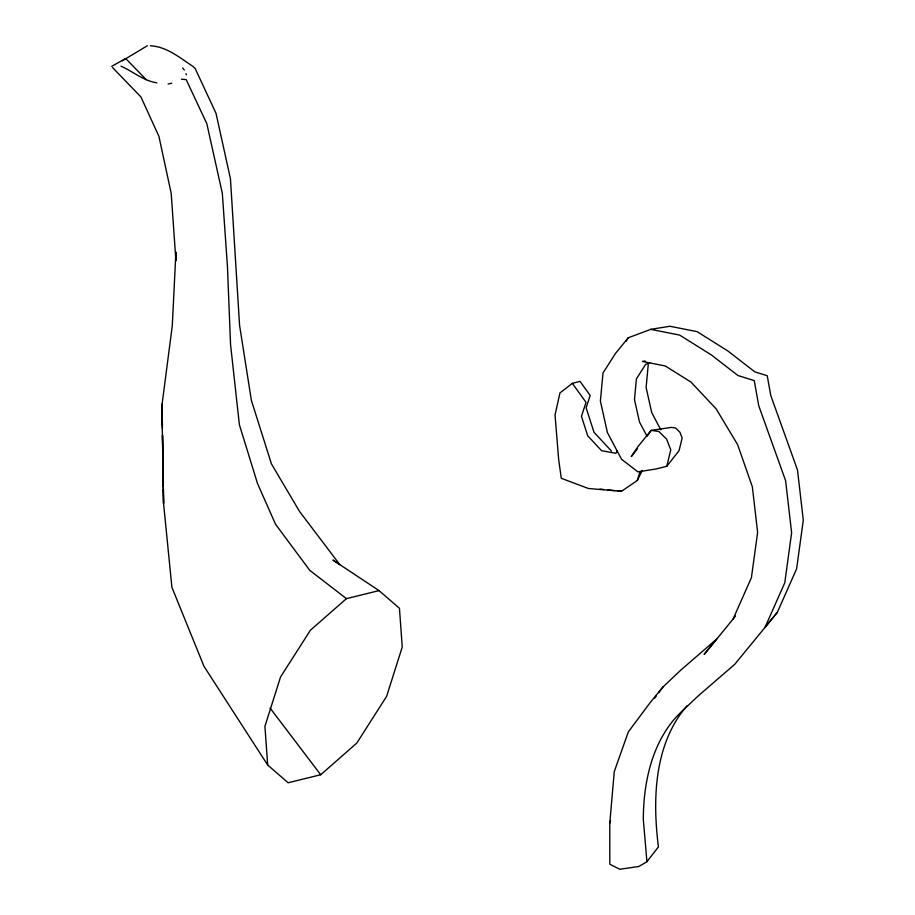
<?xml version="1.0" encoding="UTF-8"?>
<svg xmlns="http://www.w3.org/2000/svg" width="915" height="915" viewBox="0 0 915 915"><rect width="100%" height="100%" fill="white"/><g stroke="black" fill="none" stroke-linecap="round" stroke-linejoin="round"><path stroke-width="1.37" d="M687.096 705.659C654.076 743.918 652.384 799.092 658.434 846.901L646.939 861.724L638.784 866.505L619.81 869.25L609.813 864.263L609.79 823.203L614.262 771.677L628.285 731.954L650.348 702.343L662.918 687.016L681.115 669.837L716.811 638.967L704.161 654.385L735.557 616.047M648.243 364.628L646.116 387.525L651.72 412.619L660.859 429.867M646.939 861.724L643.314 819.383A263.84 152.325 60 0 1 681.252 711.939L698.557 695.606L734.802 664.267L777.361 612.307L796.622 568.81L803.29 520.189L797.503 470.024L770.773 395.509L767.216 375.71L754.818 371.867L727.734 350.88L697.116 331.665L669.952 326.266L650.748 329.343L628.25 337.772L615.463 353.465L603.008 373L600.389 401.102L607.423 432.612L621.571 459.296L637.904 471.854L655.872 469.006L666.772 466.318L670.764 449.848L666.635 439.2L658.857 431.48L651.125 430.37L637.869 446.737L631.293 456.585L637.446 448.727M611.449 451.004L594.007 432.292L586.126 407.804L590.175 395.452L580.03 381.372L572.332 383.339L559.946 392.958L555.039 414.964L558.653 459.376L561.284 478.293L588.402 488.496L621.525 491.298L637.332 480.455L640.123 471.362M609.79 823.203L610.625 820.549M733.121 618.975L751.409 577.674L757.62 532.45L752.359 486.849L737.627 444.633L716.17 408.902L690.985 382.093L665.308 365.989L642.387 361.436L645.132 361.002M637.332 480.455L642.284 470.39M626.009 341.272L628.25 337.772M617.339 451.061L615.887 453.28L601.601 450.706L587.727 435.815L581.448 416.325L586.035 402.36L572.332 383.339M647.774 435.391L651.125 430.37L671.358 427.408L675.636 428.014L679.948 432.292L682.144 437.976L679.079 450.626L666.772 466.318M654.591 698.191L656.261 695.96M658.754 692.609L662.918 687.016M777.361 612.307L765.089 627.232L784.761 582.832L791.624 532.793L785.619 480.73L758.764 405.803L754.246 380.594L737.936 375.527L711.538 355.066L679.673 335.096L650.748 329.343M379.05 590.61L346.442 598.639L310.391 630.252L280.55 676.986L264.927 726.327L267.683 765.043L288.111 782.76L320.707 774.742L356.759 743.129L386.599 696.384L402.234 647.054L399.466 608.338L379.05 590.61L332.946 560.06L339.797 564.624L299.537 511.451L271.458 463.928L251.373 400.37L239.57 325.328L230.454 178.791L216.009 113.323L195.078 68.328L193.008 66.44C179.683 57.725 166.965 46.654 150.3 45.761M122.278 60.813L147.326 45.75M111.71 66.315L125.698 58.549L146.274 79.697M649.639 362.843L645.658 364.33L636.405 378.856L634.472 399.581L639.482 422.009L647.099 436.386M168.131 84.02L171.814 83.219M181.467 79.216L186.168 79.594L206.813 123.628L222.334 193.339L227.469 266.848L230.557 344.623L239.387 424.766L257.458 483.36L275.518 524.238L309.75 570.331L346.442 598.639M599.851 489.113L603.923 489.525M607.983 489.925L614.754 490.612M617.453 490.886L621.525 491.298M156.797 82.842C143.255 80.68 133.064 71.507 120.974 66.155M112.556 67.55L140.956 96.979L158.901 136.312L171.197 193.305L175.909 260.775L175.909 252.025L172.294 325.683L162.092 404.144L162.081 416.954L163.568 503.513L171.906 587.316L203.976 666.314L267.683 765.043M182.623 67.927L184.292 70.009M270.074 708.073L320.707 774.742M185.985 73.715L186.328 74.836M162.401 425.441L162.092 404.144L162.412 428.369M162.55 435.38L163.316 486.483M163.362 489.319L163.568 503.513L162.504 435.494"/></g></svg>
